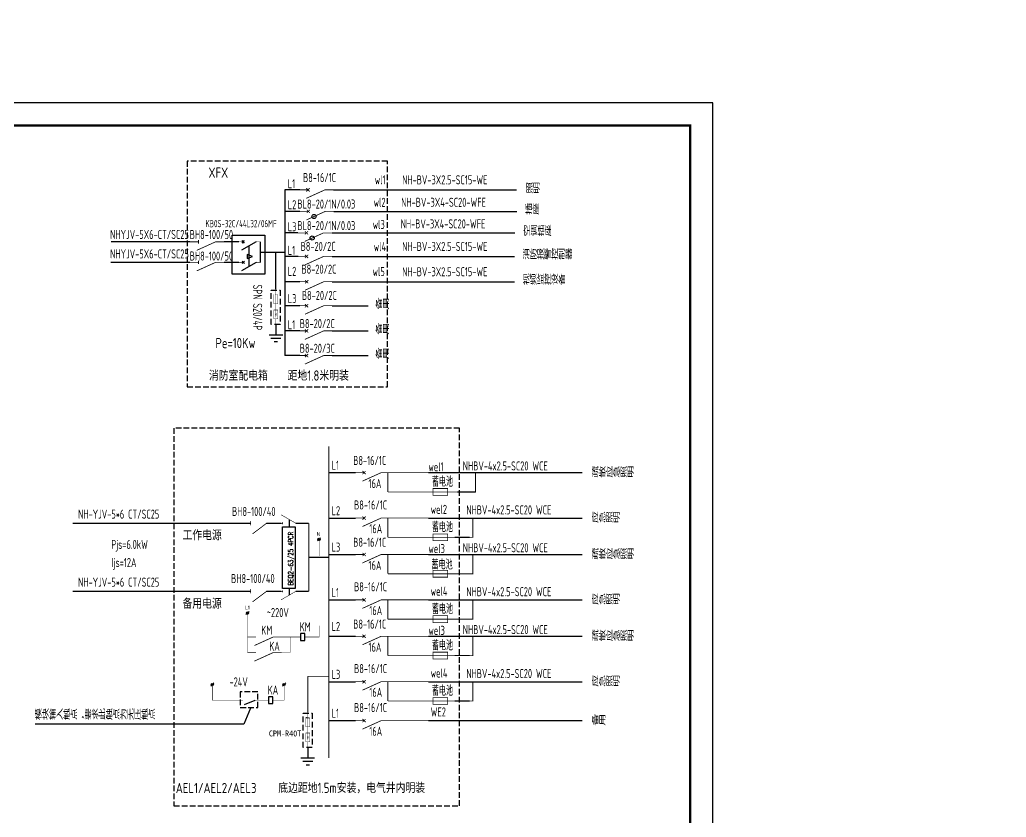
# Model space of a CAD drawing. Extents: x 2166032 to 5302137, y 581493 to 2416206.
# Drawn here: x 2878009 to 2921441, y 1145214 to 1180353 of the extents above; entities that cross this region are included whole.
import ezdxf
from ezdxf.enums import TextEntityAlignment as Align

# ---------------------------------------------------------------- set-up
doc = ezdxf.new("R2010")
doc.units = 0
doc.header["$LTSCALE"] = 1000
doc.header["$MEASUREMENT"] = 0
for name, pattern in [('DASH', [0.35, 0.25, -0.1]), ('DASHDOT', [1, 0.5, -0.25, 0, -0.25]), ('HIDDEN', [0.375, 0.25, -0.125])]:
    doc.linetypes.add(name, pattern=pattern)
for name, color, linetype in [('A', 3, 'Continuous'), ('DIM', 3, 'Continuous'), ('DOTLN', 2, 'Continuous'), ('EE-LIGHT', 3, 'Continuous'), ('EE-LINE', 11, 'Continuous'), ('EES_照明平面_导线层', 3, 'Continuous'), ('ELEMENT', 100, 'Continuous'), ('EQUIP', 80, 'Continuous'), ('PUB_TITLE', 137, 'Continuous'), ('SIG_TEXT', 7, 'Continuous'), ('TH_WIRE2', 4, 'Continuous'), ('WIRE-应急', 6, 'DASH'), ('WIRE-照明', 1, 'Continuous'), ('WIRE-系统', 4, 'Continuous'), ('墙线加粗', 7, 'Continuous'), ('电气', 3, 'Continuous'), ('表格', 7, 'Continuous')]:
    doc.layers.add(name, color=color, linetype=linetype)
doc.styles.add('_TEL_DIM', font='@tssdeng.shx', dxfattribs={"width": 0.8, "height": 3.5, "bigfont": '!tssdchn.shx'})
doc.styles.add('H1', font='simsun.ttc')
doc.styles.add('HZTXT', font='tssdeng.shx', dxfattribs={"width": 0.7, "bigfont": 'tssdchn.shx'})
doc.styles.add('SIMPLEX', font='SIMPLEX.SHX')
doc.styles.get("Standard").update_dxf_attribs({"font": 'tssdeng.shx', "bigfont": 'tssdchn.shx'})

# ---------------------------------------------------------------- blocks, each defined once
blk = doc.blocks.new('$element$00000497')
at = {"const_width": 0.02333333333333333}
for points in [[(0, 0), (0, -0.25)], [(0, -1.000000000001819), (0, -0.75), (-0.250000000001819, -0.2000000000007276)], [(-0.04714045207947493, -0.2971404520794749), (0.04714045207765594, -0.2028595479205251)], [(-0.04714045207947493, -0.2028595479205251), (0.04714045207765594, -0.2971404520794749)]]:
    blk.add_lwpolyline(points, dxfattribs=at)
at = {"flags": 9}
blk.add_attdef('S', (0, 0), '', height=6.66666666667e-06, dxfattribs=at)
blk = doc.blocks.new('A$C7AF41362')
at = {"color": 3}
for points, const_width in [([(765.0001556716743, 49.44868274067994), (114.7498305466725, 424.8708829922252)], 22.950011475), ([(-0.0002268283278681338, 49.44868274067994), (191.2498687966727, 49.44868274067994)], 22.950011475), ([(191.2498687966727, 98.89731546863914), (191.2498687966727, 5.001272074878216e-05)], 25), ([(765.0001556716743, 49.44868274067994), (956.2502512966748, 49.44868274067994)], 22.950011475)]:
    blk.add_lwpolyline(points, dxfattribs=dict(at, const_width=const_width))
blk = doc.blocks.new('$element$00000498')
at = {"const_width": 0.02333333333333333}
for points in [[(0, 0), (0, -0.25)], [(-0.250000000001819, -0.2000000000007276), (0, -0.750000000001819)], [(0, -0.750000000001819), (0, -1.000000000001819)]]:
    blk.add_lwpolyline(points, dxfattribs=at)
at = {"flags": 9}
blk.add_attdef('S', (0, 0), '', height=6.66666666667e-06, dxfattribs=at)
blk = doc.blocks.new('DZ')
at = {"layer": 'EE-LIGHT'}
blk.add_line((-141.4213562373116, -41.42135623731156), (141.4213562373116, 241.4213562373043), dxfattribs=at)
blk.add_circle((-7.275957614183426e-12, 100), 100, dxfattribs=at)
blk = doc.blocks.new('KM')
at = {"layer": 'EE-LIGHT'}
for p, q in [((400, 300), (0, 300)), ((0, 300), (0, -300)), ((400, -300), (400, 300)), ((0, -300), (400, -300))]:
    blk.add_line(p, q, dxfattribs=at)
blk = doc.blocks.new('$element$00000532')
at = {"const_width": 0.02333333333333333}
for points in [[(0, 0), (0, -0.2833333333346673)], [(-0.1000000000003638, -0.2833333333346673), (0.1000000000003638, -0.2833333333328483), (0.1000000000003638, -0.7166666666689707), (-0.1000000000003638, -0.7166666666689707), (-0.1000000000003638, -0.2833333333346673)], [(0, -1.000000000001819), (0, -0.5666666666675155)]]:
    blk.add_lwpolyline(points, dxfattribs=at)
for points in [[(-0.03333333333284827, -0.5500000000010914), (0.03333333333284827, -0.5500000000010914), (0, -0.3500000000003638), (0.03333333333284827, -0.5500000000010914)], [(0.03333333333284827, -0.5500000000010914), (0, -0.3500000000003638), (-0.03333333333284827, -0.5500000000010914), (0.03333333333284827, -0.5500000000010914)], [(0, -0.3666666666667879), (-0.03333333333284827, -0.5666666666675155), (0.03333333333284827, -0.5666666666675155), (0, -0.3666666666667879)]]:
    blk.add_solid(points)
at = {"flags": 9}
blk.add_attdef('S', (0, 0), '', height=6.66666666667e-06, dxfattribs=at)
blk = doc.blocks.new('$element$00000582')
at = {"const_width": 0.02333333333333333}
for points in [[(0, 0), (0, -1.000000000001819)], [(-0.09999999999854481, -0.2833333333346673), (0.09999999999854481, -0.2833333333328483), (0.09999999999854481, -0.7166666666671517), (-0.09999999999854481, -0.7166666666671517), (-0.1000000000021828, -0.2833333333346673)]]:
    blk.add_lwpolyline(points, dxfattribs=at)
at = {"flags": 9}
blk.add_attdef('S', (0, 0), '', height=6.66666666667e-06, dxfattribs=at)
blk = doc.blocks.new('$element$00000390')
for points in [[(0, 0), (0, -0.375)], [(-0.25, -0.375), (0.250000000001819, -0.375)], [(-0.1875, -0.5), (0.187500000001819, -0.5)], [(-0.0625, -0.625000000001819), (0.0625, -0.625000000001819)]]:
    blk.add_lwpolyline(points)
at = {"flags": 9}
blk.add_attdef('S', (1.818989403545856e-12, 0), '', height=6.66666666667e-06, dxfattribs=at)
blk = doc.blocks.new('$element$00000578')
at = {"const_width": 0.02333333333333333}
for points in [[(0, 0), (0, -0.250000000001819)], [(0, -1.000000000001819), (0, -0.750000000003638), (-0.250000000001819, -0.2000000000007276)], [(-0.05000000000109139, -0.250000000001819), (0.0499999999992724, -0.250000000001819)]]:
    blk.add_lwpolyline(points, dxfattribs=at)
at = {"flags": 9}
blk.add_attdef('S', (0, 0), '', height=6.66666666667e-06, dxfattribs=at)

msp = doc.modelspace()

# ---------------------------------------------------------------- linework, layer by layer
for points, const_width in [([(2890325.331193024, 1172859.200154079), (2890700.331193024, 1172859.200154079)], 35), ([(2891825.331193027, 1172859.200154079), (2891450.331193024, 1172859.200154079), (2890625.331193026, 1172484.200154076)], 35), ([(2890771.041871144, 1172788.48947596), (2890629.620514905, 1172929.910832195)], 35), ([(2890629.620514905, 1172788.48947596), (2890771.041871144, 1172929.910832195)], 35), ([(2890339.876386211, 1171909.814083449), (2890714.876386214, 1171909.814083449)], 35), ([(2890639.876386212, 1171534.814083446), (2891464.876386214, 1171909.814083449), (2891839.876386214, 1171909.814083449)], 35), ([(2890644.165708095, 1171839.10340533), (2890785.587064333, 1171980.524761565)], 35), ([(2890644.165708095, 1171980.524761565), (2890785.587064333, 1171839.10340533)], 35), ([(2890257.385769076, 1170960.428012818), (2890632.385769079, 1170960.428012818)], 35), ([(2890557.385769077, 1170585.428012815), (2891382.385769079, 1170960.428012818), (2891757.385769079, 1170960.428012818)], 35), ([(2890561.675090959, 1170889.717334699), (2890703.096447198, 1171031.138690934)], 35), ([(2890561.675090959, 1171031.138690934), (2890703.096447198, 1170889.717334699)], 35), ([(2890263.788696314, 1169924.873274789), (2890638.788696314, 1169924.873274789)], 35), ([(2891763.788696317, 1169924.873274789), (2891388.788696314, 1169924.873274789), (2890563.788696316, 1169549.873274786)], 35), ([(2890709.499374433, 1169854.16259667), (2890568.078018195, 1169995.583952905)], 35), ([(2890568.078018195, 1169854.16259667), (2890709.499374433, 1169995.583952905)], 35), ([(2890269.128396315, 1168809.97050183), (2890644.128396315, 1168809.97050183)], 35), ([(2891769.128396317, 1168809.97050183), (2891394.128396315, 1168809.97050183), (2890569.128396316, 1168434.970501828)], 35), ([(2890714.839074434, 1168739.259823711), (2890573.417718195, 1168880.681179947)], 35), ([(2890573.417718195, 1168739.259823711), (2890714.839074434, 1168880.681179947)], 35), ([(2889286.004429322, 1168482.127415006), (2889286.004429322, 1167582.127415004)], 21), ([(2889196.004429324, 1168227.127415005), (2889376.004429321, 1168227.127415006), (2889376.004429321, 1167837.127415005), (2889196.004429324, 1167837.127415005), (2889196.00442932, 1168227.127415005)], 21), ([(2889376.004429322, 1167173.530929068), (2889196.004429322, 1167173.530929066), (2889196.004429322, 1167563.530929069), (2889376.004429322, 1167563.530929069), (2889376.004429322, 1167173.530929068)], 21), ([(2889286.004429322, 1167818.530929068), (2889286.004429322, 1167428.530929067)], 21), ([(2890263.788696314, 1167750.869611933), (2890638.788696314, 1167750.869611933)], 35), ([(2891763.788696317, 1167750.869611933), (2891388.788696314, 1167750.869611933), (2890563.788696316, 1167375.86961193)], 35), ([(2890709.499374433, 1167680.158933814), (2890568.078018195, 1167821.58029005)], 35), ([(2890568.078018195, 1167680.158933814), (2890709.499374433, 1167821.58029005)], 35), ([(2889286.004429322, 1166918.530929066), (2889286.004429322, 1167173.530929068)], 21), ([(2890263.788696314, 1166643.995804786), (2890638.788696314, 1166643.995804786)], 35), ([(2891763.788696317, 1166643.995804786), (2891388.788696314, 1166643.995804786), (2890563.788696316, 1166268.995804784)], 35), ([(2890709.499374433, 1166573.285126667), (2890568.078018195, 1166714.706482903)], 35), ([(2890568.078018195, 1166573.285126667), (2890709.499374433, 1166714.706482903)], 35), ([(2890263.788696314, 1165556.690415901), (2890638.788696314, 1165556.690415901)], 35), ([(2891763.788696317, 1165556.690415901), (2891388.788696314, 1165556.690415901), (2890563.788696316, 1165181.690415898)], 35), ([(2890709.499374433, 1165485.979737782), (2890568.078018195, 1165627.401094017)], 35), ([(2890568.078018195, 1165485.979737782), (2890709.499374433, 1165627.401094017)], 35), ([(2890734.907461109, 1158167.922736058), (2890162.449333758, 1158167.922736058)], 53.550026775), ([(2890734.907461109, 1155167.922736058), (2890734.907461109, 1158167.922736058)], 53.550026775), ([(2891617.733424585, 1156667.922736058), (2890734.907461109, 1156667.922736058)], 53.550026775), ([(2890734.907461109, 1155167.922736058), (2890162.449333758, 1155167.922736058)], 53.550026775)]:
    msp.add_lwpolyline(points, dxfattribs=dict(const_width=const_width))
for points in [[(2889286.004429322, 1166918.530929066), (2889286.004429322, 1166468.530929066)], [(2888986.004429322, 1166468.530929066), (2889586.004429324, 1166468.530929066)], [(2889061.004429322, 1166318.530929066), (2889511.004429324, 1166318.530929066)], [(2889211.004429322, 1166168.530929064), (2889361.004429322, 1166168.530929064)]]:
    msp.add_lwpolyline(points)
for centre, radius in [((2604640.48677554, 1020101.348548786), 438608.5182829647), ((2890965.732550596, 1171682.930521803), 92.18151391183672), ((2890883.241933461, 1170733.544451172), 92.18151391183672)]:
    msp.add_circle(centre, radius)
for points in [[(2889286.004429322, 1167248.530929066), (2889316.004429322, 1167428.530929067), (2889256.004429323, 1167428.530929067), (2889286.004429322, 1167248.530929066)], [(2889316.004429322, 1167413.530929067), (2889256.004429323, 1167413.530929067), (2889286.004429322, 1167233.530929067), (2889256.004429323, 1167413.530929067)], [(2889256.004429323, 1167413.530929067), (2889286.004429322, 1167233.530929067), (2889316.004429322, 1167413.530929067), (2889256.004429323, 1167413.530929067)]]:
    msp.add_solid(points)
at = {"layer": 'A'}
for p, q in [((2888416.798201616, 1170566.202808904), (2887772.858807676, 1170194.424226471)), ((2887902.185078979, 1170512.634113359), (2887795.04768789, 1170619.771504448)), ((2887795.04768789, 1170512.634113359), (2887902.185078979, 1170619.771504448)), ((2888416.798201616, 1169661.510213879), (2887772.858807676, 1169289.731631447)), ((2887902.185078979, 1169607.941518335), (2887795.04768789, 1169715.078909424)), ((2887795.04768789, 1169607.941518335), (2887902.185078979, 1169715.078909424))]:
    msp.add_line(p, q, dxfattribs=at)
at = {"layer": 'A', "const_width": 22.72727272727061}
for points in [[(2887659.222444041, 1170566.202808904), (2887848.616383434, 1170566.202808904)], [(2888416.798201616, 1170566.202808904), (2888606.19214101, 1170566.202808904)], [(2887659.222444041, 1169661.510213879), (2887848.616383434, 1169661.510213879)], [(2888416.798201616, 1169661.510213879), (2888606.19214101, 1169661.510213879)]]:
    msp.add_lwpolyline(points, dxfattribs=at)
at = {"layer": 'DIM', "color": 3}
for p, q in [((2888261.786956868, 1169925.510552282), (2888024.561177501, 1170003.610591181)), ((2888024.561177501, 1170003.610591181), (2888024.561177501, 1169836.637813975)), ((2888024.561177501, 1169836.637813975), (2888261.786956868, 1169925.510552282))]:
    msp.add_line(p, q, dxfattribs=at)
at = {"layer": 'DOTLN', "linetype": 'DASH'}
for p, q in [((2894193.873586526, 1174128.048590172), (2885378.71006992, 1174128.048590172)), ((2885378.71006992, 1174128.048590172), (2885378.71006992, 1164183.763030048)), ((2894193.873586526, 1164183.763030048), (2894193.873586526, 1174128.048590172)), ((2885378.71006992, 1164183.763030048), (2894193.873586526, 1164183.763030048)), ((2897374.67470477, 1162357.978930781), (2884794.509044339, 1162357.978930781)), ((2884794.509044339, 1162357.978930781), (2884794.509044339, 1145724.239451001)), ((2897374.67470477, 1145724.239451001), (2897374.67470477, 1162357.978930781)), ((2884794.509044339, 1145724.239451001), (2897374.67470477, 1145724.239451001))]:
    msp.add_line(p, q, dxfattribs=at)
at = {"layer": 'EE-LIGHT', "color": 3, "linetype": 'DASH'}
for p, q in [((2888497.111003852, 1150747.859383215), (2887720.520931942, 1150747.859383215)), ((2887720.520931942, 1150747.859383215), (2887720.520931942, 1150050.895075583)), ((2888497.111003852, 1150050.895075583), (2888497.111003852, 1150747.859383215)), ((2887720.520931942, 1150050.895075583), (2888497.111003852, 1150050.895075583))]:
    msp.add_line(p, q, dxfattribs=at)
at = {"layer": 'EE-LIGHT', "color": 3}
msp.add_line((2887903.434073731, 1150186.373679646), (2888368.223025392, 1150370.686539787), dxfattribs=at)
at = {"layer": 'EES_照明平面_导线层', "color": 0, "const_width": 50}
for points in [[(2888173.509044339, 1158166.319724055), (2880344.563722965, 1158166.319724055)], [(2889526.459698354, 1158166.319724055), (2888870.576239814, 1158166.319724055)], [(2888173.509044339, 1155169.525748061), (2880344.563722965, 1155169.525748061)], [(2889526.459698354, 1155169.525748061), (2888870.576239815, 1155167.062884788)]]:
    msp.add_lwpolyline(points, dxfattribs=at)
at = {"layer": 'ELEMENT'}
msp.add_line((2888094.828504647, 1170380.313517687), (2888094.828504647, 1169475.620922663), dxfattribs=at)
at = {"layer": 'PUB_TITLE'}
msp.add_lwpolyline([(2803419.397532837, 1117290.904419464), (2908519.397532837, 1117290.904419464), (2908519.397532837, 1176690.904419464), (2803419.397532837, 1176690.904419464)], close=True, dxfattribs=at)
at = {"layer": 'PUB_TITLE', "const_width": 100}
msp.add_lwpolyline([(2805919.397532837, 1118290.904419464), (2907519.397532837, 1118290.904419464), (2907519.397532837, 1175690.904419464), (2805919.397532837, 1175690.904419464)], close=True, dxfattribs=at)
at = {"layer": 'TH_WIRE2', "color": 3}
for p, q in [((2891617.733424585, 1160397.483966313), (2892794.430440395, 1160397.483966313)), ((2896003.271351455, 1160397.483966313), (2902772.824662704, 1160397.483966313)), ((2897938.174891255, 1159547.483966314), (2898075.162396577, 1159547.483966314)), ((2891617.733424585, 1158397.483966313), (2892794.430440395, 1158397.483966313)), ((2891617.733424585, 1158397.483966313), (2892794.430440395, 1158397.483966313)), ((2896003.271351455, 1158397.483966313), (2902772.824662704, 1158397.483966313)), ((2891617.733424585, 1156792.419492366), (2892794.430440395, 1156792.419492366)), ((2896003.271351455, 1156792.419492366), (2902772.824662704, 1156792.419492366)), ((2891617.733424585, 1154792.419492366), (2892794.430440395, 1154792.419492366)), ((2891617.733424585, 1154792.419492366), (2892794.430440395, 1154792.419492366)), ((2896003.271351455, 1154792.419492366), (2902772.824662704, 1154792.419492366)), ((2891617.733424585, 1153187.355018419), (2892794.430440395, 1153187.355018419)), ((2896003.271351455, 1153187.355018419), (2902772.824662704, 1153187.355018419)), ((2891617.733424585, 1151187.355018419), (2892794.430440395, 1151187.355018419)), ((2891617.733424585, 1151187.355018419), (2892794.430440395, 1151187.355018419)), ((2896003.271351455, 1151187.355018419), (2902772.824662704, 1151187.355018419)), ((2891617.733424585, 1149471.188970301), (2892794.430440395, 1149471.188970301)), ((2891617.733424585, 1149471.188970301), (2892794.430440395, 1149471.188970301)), ((2896003.271351456, 1149471.188970301), (2902772.824662705, 1149471.188970301))]:
    msp.add_line(p, q, dxfattribs=at)
for points, const_width in [([(2891617.733424585, 1161558.823088347), (2891617.733424584, 1151312.36048222)], 35), ([(2891617.733424585, 1161216.395578949), (2891617.733424585, 1153943.708161919)], 35), ([(2891617.733424585, 1161117.1654694), (2891617.733424584, 1147824.242765471)], 35), ([(2891617.733424585, 1160397.483966313), (2893169.430440397, 1160397.483966311)], 35), ([(2893919.430440396, 1160397.483966313), (2896003.271351457, 1160397.483966313)], 35), ([(2894215.627979392, 1159547.483966314), (2894215.627979392, 1159547.483966314), (2894215.627979392, 1160397.483966314)], 35), ([(2896003.271351455, 1160397.483966313), (2902772.824662704, 1160397.483966313)], 35), ([(2897938.174891255, 1159547.483966314), (2898075.162396577, 1159547.483966314), (2898075.162396577, 1160397.483966314)], 35), ([(2894215.627979392, 1159547.483966314), (2895778.154623622, 1159547.483966314)], 35), ([(2897278.154623624, 1159547.483966314), (2897938.174891255, 1159547.483966314)], 50), ([(2891617.733424585, 1158397.483966313), (2893169.430440395, 1158397.483966313)], 35), ([(2893919.430440396, 1158397.483966313), (2896003.271351457, 1158397.483966313)], 35), ([(2894215.627979392, 1157547.483966314), (2894215.627979392, 1157547.483966314), (2894215.627979392, 1158397.483966314)], 35), ([(2896003.271351455, 1158397.483966313), (2902772.824662704, 1158397.483966313)], 35), ([(2897822.360465389, 1157547.483966314), (2897959.347970711, 1157547.483966314), (2897959.347970711, 1158397.483966314)], 35), ([(2894215.627979392, 1157547.483966314), (2895778.154623622, 1157547.483966314)], 35), ([(2897162.340197758, 1157547.483966314), (2897822.360465389, 1157547.483966314)], 50), ([(2891617.733424585, 1156792.419492366), (2893169.430440397, 1156792.419492364)], 35), ([(2893919.430440396, 1156792.419492366), (2896003.271351457, 1156792.419492366)], 35), ([(2894215.627979392, 1155942.419492367), (2894215.627979392, 1155942.419492367), (2894215.627979392, 1156792.419492367)], 35), ([(2896003.271351455, 1156792.419492366), (2902772.824662704, 1156792.419492366)], 35), ([(2897822.360465389, 1155942.419492367), (2897959.347970711, 1155942.419492367), (2897959.347970711, 1156792.419492367)], 35), ([(2894215.627979392, 1155942.419492367), (2895778.154623622, 1155942.419492367)], 35), ([(2897162.340197758, 1155942.419492367), (2897822.360465389, 1155942.419492367)], 50), ([(2891617.733424585, 1154792.419492366), (2893169.430440395, 1154792.419492366)], 35), ([(2893919.430440396, 1154792.419492366), (2896003.271351457, 1154792.419492366)], 35), ([(2894215.627979392, 1153942.419492367), (2894215.627979392, 1153942.419492367), (2894215.627979392, 1154792.419492367)], 35), ([(2896003.271351455, 1154792.419492366), (2902772.824662704, 1154792.419492366)], 35), ([(2897822.360465389, 1153942.419492367), (2897959.347970711, 1153942.419492367), (2897959.347970711, 1154792.419492367)], 35), ([(2894215.627979392, 1153942.419492367), (2895778.154623622, 1153942.419492367)], 35), ([(2897162.340197758, 1153942.419492367), (2897822.360465389, 1153942.419492367)], 50), ([(2891617.733424585, 1153187.355018419), (2893169.430440397, 1153187.355018417)], 35), ([(2893919.430440396, 1153187.355018419), (2896003.271351457, 1153187.355018419)], 35), ([(2894215.627979392, 1152337.35501842), (2894215.627979392, 1152337.35501842), (2894215.627979392, 1153187.35501842)], 35), ([(2896003.271351455, 1153187.355018419), (2902772.824662704, 1153187.355018419)], 35), ([(2897822.360465389, 1152337.35501842), (2897959.347970711, 1152337.35501842), (2897959.347970711, 1153187.35501842)], 35), ([(2894215.627979392, 1152337.35501842), (2895778.154623622, 1152337.35501842)], 35), ([(2897162.340197758, 1152337.35501842), (2897822.360465389, 1152337.35501842)], 50), ([(2891617.733424585, 1151187.355018419), (2893169.430440395, 1151187.355018419)], 35), ([(2893919.430440396, 1151187.355018419), (2896003.271351457, 1151187.355018419)], 35), ([(2894215.627979392, 1150337.35501842), (2894215.627979392, 1150337.35501842), (2894215.627979392, 1151187.35501842)], 35), ([(2896003.271351455, 1151187.355018419), (2902772.824662704, 1151187.355018419)], 35), ([(2897822.360465389, 1150337.35501842), (2897959.347970711, 1150337.35501842), (2897959.347970711, 1151187.35501842)], 35), ([(2894215.627979392, 1150337.35501842), (2895778.154623622, 1150337.35501842)], 35), ([(2897162.340197758, 1150337.35501842), (2897822.360465389, 1150337.35501842)], 50), ([(2891617.733424585, 1149471.188970301), (2893169.430440395, 1149471.188970301)], 35), ([(2893919.430440396, 1149471.188970301), (2896003.271351457, 1149471.188970301)], 35), ([(2896003.271351456, 1149471.188970301), (2902772.824662705, 1149471.188970301)], 35)]:
    msp.add_lwpolyline(points, dxfattribs=dict(at, const_width=const_width))
at = {"layer": 'TH_WIRE2', "linetype": 'Continuous', "const_width": 35}
for points in [[(2892794.430440395, 1160397.483966313), (2893169.430440395, 1160397.483966313)], [(2892794.430440395, 1158397.483966313), (2893169.430440395, 1158397.483966313)], [(2892794.430440395, 1156792.419492366), (2893169.430440395, 1156792.419492366)], [(2892794.430440395, 1154792.419492366), (2893169.430440395, 1154792.419492366)], [(2892794.430440395, 1153187.355018419), (2893169.430440395, 1153187.355018419)], [(2892794.430440395, 1151187.355018419), (2893169.430440395, 1151187.355018419)], [(2892794.430440395, 1149471.188970301), (2893169.430440395, 1149471.188970301)]]:
    msp.add_lwpolyline(points, dxfattribs=at)
at = {"layer": 'WIRE-应急', "const_width": 20}
for points in [[(2888036.110251806, 1153155.358425279), (2888035.858736513, 1152469.559585136)], [(2889540.122089734, 1153155.358425279), (2889913.543483204, 1153155.358425279)], [(2889913.543483204, 1152469.56259341), (2889913.543483204, 1153155.358425279)], [(2889540.122089734, 1152469.56259341), (2889913.543483204, 1152469.56259341)]]:
    msp.add_lwpolyline(points, dxfattribs=at)
at = {"layer": 'WIRE-应急', "color": 3, "linetype": 'Continuous', "const_width": 35}
msp.add_lwpolyline([(2890691.119555205, 1151424.08985305), (2891617.733424585, 1151424.08985305)], dxfattribs=at)
at = {"layer": 'WIRE-照明'}
for p, q in [((2889686.19433767, 1172859.200154077), (2889686.19433767, 1165556.6904159)), ((2890339.876386211, 1172859.200154079), (2889686.19433767, 1172859.200154077)), ((2891825.331193027, 1172859.200154079), (2899880.963543301, 1172859.200154077)), ((2890339.876386211, 1171909.814083449), (2889686.19433767, 1171909.814083448)), ((2891839.876386214, 1171909.814083449), (2899895.508736487, 1171909.814083448)), ((2890257.385769076, 1170960.428012818), (2889691.534037669, 1170960.428012816)), ((2891757.385769079, 1170960.428012818), (2899813.018119352, 1170960.428012816)), ((2885502.895421466, 1170566.202808904), (2882028.450623179, 1170566.202808904)), ((2887659.222444041, 1170566.202808904), (2887002.895421469, 1170566.202808904)), ((2888606.19214101, 1169661.510213879), (2888606.19214101, 1170566.202808904)), ((2889691.534037673, 1170102.763177146), (2888606.19214101, 1170102.763177146)), ((2885502.895421466, 1169661.510213879), (2882020.74213639, 1169661.510213879)), ((2887659.222444041, 1169661.510213879), (2887002.895421469, 1169661.510213879)), ((2890263.788696314, 1169924.873274789), (2889691.534037669, 1169924.873274789)), ((2891763.788696317, 1169924.873274789), (2899788.28238363, 1169924.873274789)), ((2890345.216086212, 1168809.97050183), (2889691.53403767, 1168809.970501829)), ((2891763.788696317, 1168809.97050183), (2899788.28238363, 1168809.970501831)), ((2890339.876386211, 1167750.869611933), (2889686.19433767, 1167750.869611932)), ((2891763.788696317, 1167750.869611933), (2893351.733532202, 1167750.869611933)), ((2890339.876386211, 1166643.995804786), (2889686.19433767, 1166643.995804785)), ((2891763.788696317, 1166643.995804786), (2893351.733532202, 1166643.995804786)), ((2890339.876386211, 1165556.690415901), (2889686.19433767, 1165556.6904159)), ((2891763.788696317, 1165556.690415901), (2893351.733532202, 1165556.6904159))]:
    msp.add_line(p, q, dxfattribs=at)
at = {"layer": 'WIRE-照明', "linetype": 'Continuous'}
msp.add_line((2889286.004429322, 1168482.127415006), (2889286.004429322, 1170061.26738271), dxfattribs=at)
at = {"layer": 'WIRE-照明', "color": 3, "linetype": 'Continuous', "const_width": 35}
for points in [[(2888173.509044339, 1158166.319724055), (2888173.509044339, 1158271.222256736)], [(2888173.509044339, 1158166.319724055), (2888173.509044339, 1158072.7794388)], [(2888258.883151708, 1157701.71189451), (2888870.576239814, 1158163.856860782)], [(2888173.509044339, 1155169.525748061), (2888173.509044339, 1155274.428280742)], [(2888173.509044339, 1155169.525748061), (2888173.509044339, 1155075.985462805)], [(2888258.883151708, 1154704.917918515), (2888870.576239815, 1155167.062884788)]]:
    msp.add_lwpolyline(points, dxfattribs=at)
at = {"layer": 'WIRE-照明', "linetype": 'Continuous', "const_width": 35}
msp.add_lwpolyline([(2890691.119555205, 1149844.949885346), (2890691.119555205, 1151424.08985305)], dxfattribs=at)
at = {"layer": 'WIRE-系统', "color": 3, "const_width": 17.5}
for points in [[(2891185.756593596, 1157408.966273431), (2891185.756593596, 1156900.272155441)], [(2891185.756593596, 1156900.272155441), (2891185.756593596, 1156732.37686323)], [(2888036.110251806, 1154179.116617159), (2888036.110251806, 1153655.203540038)], [(2888036.110251806, 1153655.203540038), (2888036.110251806, 1153155.358425279)], [(2890563.809849702, 1153155.358425279), (2891185.756593596, 1153155.358425279), (2891185.756593596, 1153655.203540038)], [(2889913.543483204, 1153155.358425279), (2890363.809849702, 1153155.358425279)], [(2886487.562790966, 1151028.099455066), (2886487.562790966, 1150370.686539787)], [(2889646.463715467, 1151012.880495935), (2889646.463715467, 1150370.686539787)], [(2886487.562790966, 1150370.686539787), (2887836.495179323, 1150370.686539787)], [(2888368.223025392, 1150370.686539787), (2888954.17980403, 1150370.686539787)], [(2889154.17980403, 1150370.686539787), (2889646.463715467, 1150370.686539787)]]:
    msp.add_lwpolyline(points, dxfattribs=at)
at = {"layer": '墙线加粗'}
for p, q in [((2887363.420236606, 1170861.201941325), (2888795.494457984, 1170861.201941325)), ((2887363.420236606, 1169139.496349529), (2887363.420236606, 1170861.201941325)), ((2888795.494457984, 1170861.201941325), (2888795.494457984, 1169139.496349529)), ((2888795.494457984, 1169139.496349529), (2887363.420236606, 1169139.496349529))]:
    msp.add_line(p, q, dxfattribs=at)
at = {"layer": '墙线加粗', "linetype": 'HIDDEN'}
for p, q in [((2889074.807570578, 1168432.159074478), (2889472.910895187, 1168432.159074478)), ((2889074.807570578, 1166923.521425445), (2889074.807570578, 1168432.159074478)), ((2889472.910895187, 1168432.159074478), (2889472.910895187, 1166923.521425445)), ((2889472.910895187, 1166923.521425445), (2889074.807570578, 1166923.521425445))]:
    msp.add_line(p, q, dxfattribs=at)
msp.add_lwpolyline([(2890479.922696461, 1149794.981544818), (2890878.026021071, 1149794.981544818), (2890878.026021071, 1148286.343895785), (2890479.922696461, 1148286.343895785)], close=True, dxfattribs=at)
at = {"layer": '电气', "color": 3}
for p, q in [((2888166.70331972, 1150019.557754411), (2887877.009044339, 1149312.431398473)), ((2887877.009044339, 1149312.431398473), (2878684.852633785, 1149312.431398473))]:
    msp.add_line(p, q, dxfattribs=at)
at = {"layer": '表格', "color": 0}
for p, q in [((2889883.046938489, 1158010.220322152), (2889883.046938489, 1158314.456242256)), ((2889883.046938489, 1155168.400577366), (2889883.046938489, 1155287.312929923)), ((2889883.046938489, 1155006.609687938), (2889883.046938489, 1155287.312929923))]:
    msp.add_line(p, q, dxfattribs=at)
msp.add_lwpolyline([(2889583.156214567, 1155287.312929923), (2889583.156214567, 1158010.220322152), (2890138.820201913, 1158010.220322152), (2890138.820201913, 1155287.312929923)], close=True, dxfattribs=at)

# ---------------------------------------------------------------- block references
at = {"xscale": 1500, "yscale": 1500, "zscale": 1500, "rotation": 90}
msp.add_blockref('$element$00000498', (2888040.122089732, 1152469.56259341), dxfattribs=at)
at = {"layer": 'EE-LINE', "color": 3, "xscale": 0.5, "yscale": 0.5, "zscale": 0.5}
for name, p in [('DZ', (2891185.756593596, 1157408.966273431)), ('DZ', (2888036.110251806, 1154163.897658028)), ('KM', (2890363.809849702, 1153155.358425279)), ('DZ', (2886487.562790966, 1151012.880495935)), ('DZ', (2889646.463715467, 1151012.880495935)), ('KM', (2888954.17980403, 1150370.686539787))]:
    msp.add_blockref(name, p, dxfattribs=at)
at = {"layer": 'ELEMENT'}
for name, p, xscale, yscale, zscale, rotation in [('$element$00000578', (2885502.895421466, 1170566.202808904), 1500, 1500, 1500, 90), ('$element$00000578', (2885502.895421466, 1169661.510213879), 1500, 1500, 1500, 90), ('$element$00000497', (2892794.430440397, 1160397.483966313), 1500, 1500, 1500, 90), ('$element$00000582', (2895778.154623622, 1159547.483966314), 1500, 1500, 1500, 90), ('$element$00000497', (2892794.430440397, 1158397.483966313), 1500, 1500, 1500, 90), ('$element$00000582', (2895778.154623622, 1157547.483966314), 1500, 1500, 1500, 90), ('$element$00000497', (2892794.430440397, 1156792.419492366), 1500, 1500, 1500, 90), ('$element$00000582', (2895778.154623622, 1155942.419492367), 1500, 1500, 1500, 90), ('$element$00000497', (2892794.430440397, 1154792.419492366), 1500, 1500, 1500, 90), ('$element$00000582', (2895778.154623622, 1153942.419492367), 1500, 1500, 1500, 90), ('$element$00000498', (2888040.122089732, 1153155.358425279), 1500, 1500, 1500, 90), ('$element$00000497', (2892794.430440397, 1153187.355018419), 1500, 1500, 1500, 90), ('$element$00000582', (2895778.154623622, 1152337.35501842), 1500, 1500, 1500, 90), ('$element$00000497', (2892794.430440397, 1151187.355018419), 1500, 1500, 1500, 90), ('$element$00000582', (2895778.154623622, 1150337.35501842), 1500, 1500, 1500, 90), ('$element$00000497', (2892794.430440398, 1149471.188970301), 1500, 1500, 1500, 90), ('$element$00000532', (2890691.119555205, 1148281.353399406), 900, 900, 900, 180)]:
    msp.add_blockref(name, p, dxfattribs=dict(at, xscale=xscale, yscale=yscale, zscale=zscale, rotation=rotation))
at = {"layer": 'ELEMENT', "ltscale": 100, "xscale": 900, "yscale": 900, "zscale": 900}
msp.add_blockref('$element$00000582', (2890691.119555205, 1149844.949885346), dxfattribs=at)
at = {"layer": 'ELEMENT', "color": 1, "xscale": 1200, "yscale": 1200, "zscale": 1200}
msp.add_blockref('$element$00000390', (2890691.119555205, 1148281.353399406), dxfattribs=at)
at = {"layer": 'EQUIP'}
msp.add_blockref('A$C7AF41362', (2889397.449178086, 1158118.474053318), dxfattribs=at)
at = {"layer": 'EQUIP', "xscale": -1, "rotation": 180}
msp.add_blockref('A$C7AF41362', (2889397.449178086, 1155217.371418799), dxfattribs=at)

# ---------------------------------------------------------------- texts
at = {"style": '_TEL_DIM', "width": 0.6}
for s, height, p in [('B8-16/1C', 400, (2890482.437009506, 1173198.427175507)), ('L1', 400, (2889810.59801517, 1172926.871106612)), ('wl1', 400, (2893639.526532151, 1173098.970763963)), ('NH-BV-3X2.5-SC15-WE', 400, (2894846.35445565, 1173098.970763963)), ('照明', 400, (2900289.430289436, 1172702.757308159)), ('L2', 400, (2889810.59801517, 1172002.630251733)), ('BL8-20/1N/0.03', 400, (2890235.506494923, 1172031.148009589)), ('wl2', 400, (2893589.736388056, 1172108.470501829)), ('NH-BV-3X4-SC20-WFE', 400, (2894803.838963848, 1172108.170353033)), ('插座', 400, (2900256.92952957, 1171777.175100665)), ('KB0S-32C/44L32/06MF', 320, (2886187.998872047, 1171211.255773498)), ('L3', 400, (2889810.59801517, 1171031.747081936)), ('BL8-20/1N/0.03', 400, (2890235.506494923, 1171081.761938958)), ('wl3', 400, (2893548.736388056, 1171131.970501829)), ('NH-BV-3X4-SC20-WFE', 400, (2894779.216628488, 1171158.784282402)), ('NHYJV-5X6-CT/SC25', 400, (2881990.375880324, 1170693.287630938)), ('BH8-100/50', 400, (2885493.141008207, 1170687.861731413, -226.6553986049465)), ('空调插座', 400, (2900174.438912435, 1170827.789030034)), ('B8-20/2C', 400, (2890376.506377149, 1170166.497003885)), ('wl4', 400, (2893595.23486954, 1170154.763016733)), ('NH-BV-3X2.5-SC15-WE', 400, (2894846.35445565, 1170164.643884674)), ('NHYJV-5X6-CT/SC25', 400, (2881990.375880324, 1169836.830752844)), ('BH8-100/50', 400, (2885493.141008207, 1169741.482950224, -226.6553986049465)), ('L1', 400, (2889810.59801517, 1169992.544227323)), ('消防报警控制器', 400, (2900149.703176713, 1169792.234292007)), ('L2', 400, (2889810.59801517, 1169068.303372444)), ('B8-20/2C', 400, (2890412.47251131, 1169162.961513723)), ('wl5', 400, (2893541.73486954, 1169058.263016733)), ('NH-BV-3X2.5-SC15-WE', 400, (2894846.354455651, 1169049.741111715)), ('视频监控设备', 400, (2900149.703176713, 1168677.331519048)), ('B8-20/2C', 400, (2890431.507700179, 1168004.49670259)), ('L3', 400, (2889810.59801517, 1167867.964795214)), ('备用', 400, (2893659.22287031, 1167605.376449319)), ('L1', 400, (2889810.598015177, 1166715.314873905)), ('B8-20/2C', 400, (2890339.877592034, 1166765.329725857)), ('备用', 400, (2893659.22287031, 1166498.502642172)), ('B8-20/3C', 400, (2890339.877592034, 1165678.024336971)), ('备用', 400, (2893659.22287031, 1165411.197253286)), ('B8-16/1C', 400, (2892691.009275831, 1160734.63596922)), ('L1', 400, (2891740.059500078, 1160521.990006082)), ('NHBV-4x2.5-SC20 WCE', 400, (2897513.612668047, 1160493.879451885)), ('疏散应急照明', 400, (2903185.556275139, 1160195.843360147)), ('16A', 400, (2893364.476317604, 1159719.982739011, -226.6553986049465)), (' NH-YJV-5*6 CT/SC25', 400, (2880408.772871759, 1158370.241421805)), ('BH8-100/40', 400, (2887355.683965017, 1158487.720664476, -226.6553986049465)), ('L2', 400, (2891740.059500078, 1158521.990006082)), ('B8-16/1C', 400, (2892730.009275831, 1158774.13596922)), ('NHBV-4x2.5-SC20 WCE', 400, (2897670.805707415, 1158558.268163875)), ('应急照明', 400, (2903185.556275139, 1158195.843360147)), ('16A', 400, (2893398.863309519, 1157729.571058358, -226.6553986049465)), ('B8-16/1C', 400, (2892691.009275831, 1157129.571495273)), ('Pjs=6.0kW', 400, (2882039.757695804, 1157036.517677568)), ('L3', 400, (2891740.059500078, 1156916.925532135)), ('NHBV-4x2.5-SC20 WCE', 400, (2897513.612668047, 1156888.814977938)), ('疏散应急照明', 400, (2903185.556275139, 1156590.7788862)), ('Ijs=12A', 400, (2882057.698044191, 1156236.139492807)), ('16A', 400, (2893364.476317604, 1156114.918265064, -226.6553986049465)), (' NH-YJV-5*6 CT/SC25', 400, (2880408.772871759, 1155373.44744581)), ('BH8-100/40', 400, (2887316.009044339, 1155533.241421805, -226.6553986049465)), ('L1', 400, (2891740.059500078, 1154916.925532135)), ('B8-16/1C', 400, (2892730.009275831, 1155169.071495273)), ('wel4', 400, (2896100.547778698, 1154976.489797205)), ('应急照明', 400, (2903185.556275139, 1154590.7788862)), ('~220V', 400, (2888887.328031555, 1154034.720752469)), ('16A', 400, (2893398.863309519, 1154124.506584411, -226.6553986049465)), ('KM', 400, (2888643.086133224, 1153257.231779213)), ('KM', 400, (2890336.858561474, 1153405.358425279)), ('L2', 400, (2891740.059500078, 1153420.197876203)), ('B8-16/1C', 400, (2892691.009275831, 1153524.507021326)), ('wel3', 400, (2896001.27719197, 1153249.062739467)), ('疏散应急照明', 400, (2903185.556275139, 1152985.714412253)), ('KA', 400, (2888997.073756378, 1152548.994625708)), ('16A', 400, (2893364.476317604, 1152509.853791117, -226.6553986049465)), ('B8-16/1C', 400, (2892730.009275831, 1151564.007021326)), ('-24V', 400, (2887245.597088167, 1150981.826695597)), ('L3', 400, (2891740.059500078, 1151311.861058188)), ('wel4', 400, (2896100.547778698, 1151371.425323257)), ('应急照明', 400, (2903185.556275139, 1150985.714412253)), ('KA', 400, (2888927.228515803, 1150620.686539787)), ('16A', 400, (2893398.863309519, 1150519.442110464, -226.6553986049465)), ('B8-16/1C', 400, (2892730.009275832, 1149847.840973208)), ('模块输入触点，要求此触点为无压触点', 400, (2878668.751214982, 1149517.786037337)), ('L1', 400, (2891740.059500078, 1149595.69501007)), ('WE2', 400, (2896100.547778699, 1149655.25927514)), ('备用', 400, (2903185.556275139, 1149269.548364135)), ('16A', 400, (2893398.863309519, 1148803.276062346, -226.6553986049465))]:
    msp.add_text(s, height=height, dxfattribs=at).set_placement(p)
for s, height, rotation, style, width, p in [('SPN S20/4P', 400, 270, '_TEL_DIM', 0.6, (2888283.032658436, 1168688.109153471)), ('BEQ2-63/25 4PCR', 225, 90, 'SIMPLEX', 0.65, (2890049.509044339, 1155430.741421805))]:
    msp.add_text(s, height=height, rotation=rotation, dxfattribs=dict(style=style, width=width)).set_placement(p)
at = {"flags": 9}
for p, s, height, rotation in [((2890325.331193024, 1172859.200154079), '断路器', 0.010000000000005, 90), ((2890339.876386211, 1171909.814083449), '带漏电流保护的断路器', 0.010000000000005, 90), ((2890257.385769076, 1170960.428012818), '带漏电流保护的断路器', 0.010000000000005, 90), ((2890263.788696314, 1169924.873274789), '断路器', 0.010000000000005, 90), ((2890269.128396315, 1168809.97050183), '断路器', 0.010000000000005, 90), ((2890263.788696314, 1167750.869611933), '断路器', 0.010000000000005, 90), ((2889286.004429322, 1166918.530929066), '避雷器', 0.006000000000002999, 180), ((2890263.788696314, 1166643.995804786), '断路器', 0.010000000000005, 90), ((2890263.788696314, 1165556.690415901), '断路器', 0.010000000000005, 90)]:
    msp.add_attdef('S', p, s, height=height, rotation=rotation, dxfattribs=at)
for p, s, height in [((2889286.004429322, 1168482.127415006), '熔断器', 0.006000000000002999), ((2889286.004429324, 1166918.530929066), '接地', 0.008000000000004)]:
    msp.add_attdef('S', p, s, height=height, dxfattribs=at)
at = {"layer": 'ELEMENT', "color": 7, "style": 'HZTXT'}
for s, height, width, p in [('XFX', 450, 0.8, (2886318.977070682, 1173390.665801811)), ('Pe=10Kw', 450, 0.8, (2886623.849387299, 1165881.086268489)), ('消防室配电箱    距地1.8米明装', 450, 0.8, (2886338.370851221, 1164450.40720704)), ('wel1', 400, 0.6, (2896001.27719197, 1160459.191687361)), ('蓄电池', 400, 0.6, (2896151.007816117, 1159783.617537073)), ('wel2', 400, 0.6, (2896100.547778698, 1158581.554271152)), ('工作电源', 450, 0.8, (2885175.079547498, 1157418.635184197)), ('蓄电池', 400, 0.6, (2896151.007816117, 1157783.617537073)), ('wel3', 400, 0.6, (2896001.27719197, 1156854.127213414)), ('蓄电池', 400, 0.6, (2896133.9546545, 1156136.160285746)), ('NHBV-4x2.5-SC20 WCE', 400, 0.6, (2897670.805707415, 1154953.203689928)), ('备用电源', 450, 0.8, (2885175.079547498, 1154404.01929692)), ('蓄电池', 400, 0.6, (2896151.007816117, 1154178.553063126)), ('NHBV-4x2.5-SC20 WCE', 400, 0.6, (2897513.612668047, 1153283.750503991)), ('蓄电池', 400, 0.6, (2896151.007816117, 1152573.488589179)), ('NHBV-4x2.5-SC20 WCE', 400, 0.6, (2897670.805707415, 1151348.139215981)), ('蓄电池', 400, 0.6, (2896151.007816117, 1150573.488589179))]:
    msp.add_text(s, height=height, dxfattribs=dict(at, width=width)).set_placement(p)
at = {"layer": 'ELEMENT', "color": 7, "style": 'HZTXT', "width": 0.8}
for s, p in [('AEL1/AEL2/AEL3', (2884881.288814534, 1146504.187933682)), ('底边距地1.5m安装，电气井内明装', (2889392.804175658, 1146509.018691743))]:
    msp.add_text(s, height=450, dxfattribs=at).set_placement(p, align=Align.MIDDLE_LEFT)
at = {"layer": 'SIG_TEXT', "color": 3, "style": '_TEL_DIM', "width": 0.8}
for s, p in [('N', (2891085.756593596, 1157608.966273431)), ('L1', (2887936.110251806, 1154363.897658028))]:
    msp.add_text(s, height=175, dxfattribs=at).set_placement(p)
at = {"layer": '电气', "color": 3, "linetype": 'DASHDOT', "style": 'H1'}
msp.add_text('CPM-R40T', height=262.5, dxfattribs=at).set_placement((2888976.119555205, 1148775.58985305))

doc.saveas('drawing.dxf')
